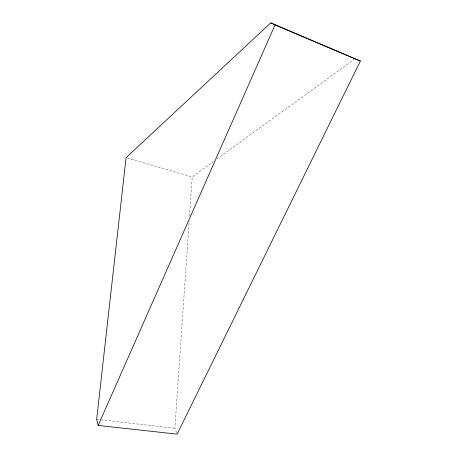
<?xml version="1.0" encoding="UTF-8"?>
<svg xmlns="http://www.w3.org/2000/svg" width="457" height="457" viewBox="0 0 457 457"><rect width="100%" height="100%" fill="white"/><g stroke="black" fill="none" stroke-linecap="round" stroke-linejoin="round"><path stroke-width="0.34" stroke-dasharray="2.29 1.71" d="M176.625 432.848L174.871 428.283L189.175 221.108M189.518 216.127L192.22 176.968L213.539 161.492M216.995 158.985L355.283 58.593M96.65 419.355L174.871 428.283M127.434 158.071L192.22 176.968"/><path stroke-width="0.69" d="M98.164 425.444L275.034 24.964L270.778 22.85L126.069 157.671L96.65 419.355L98.164 425.444L177.127 434.15L360.35 61.038L270.778 22.85M275.034 24.964L360.35 61.038"/></g></svg>
